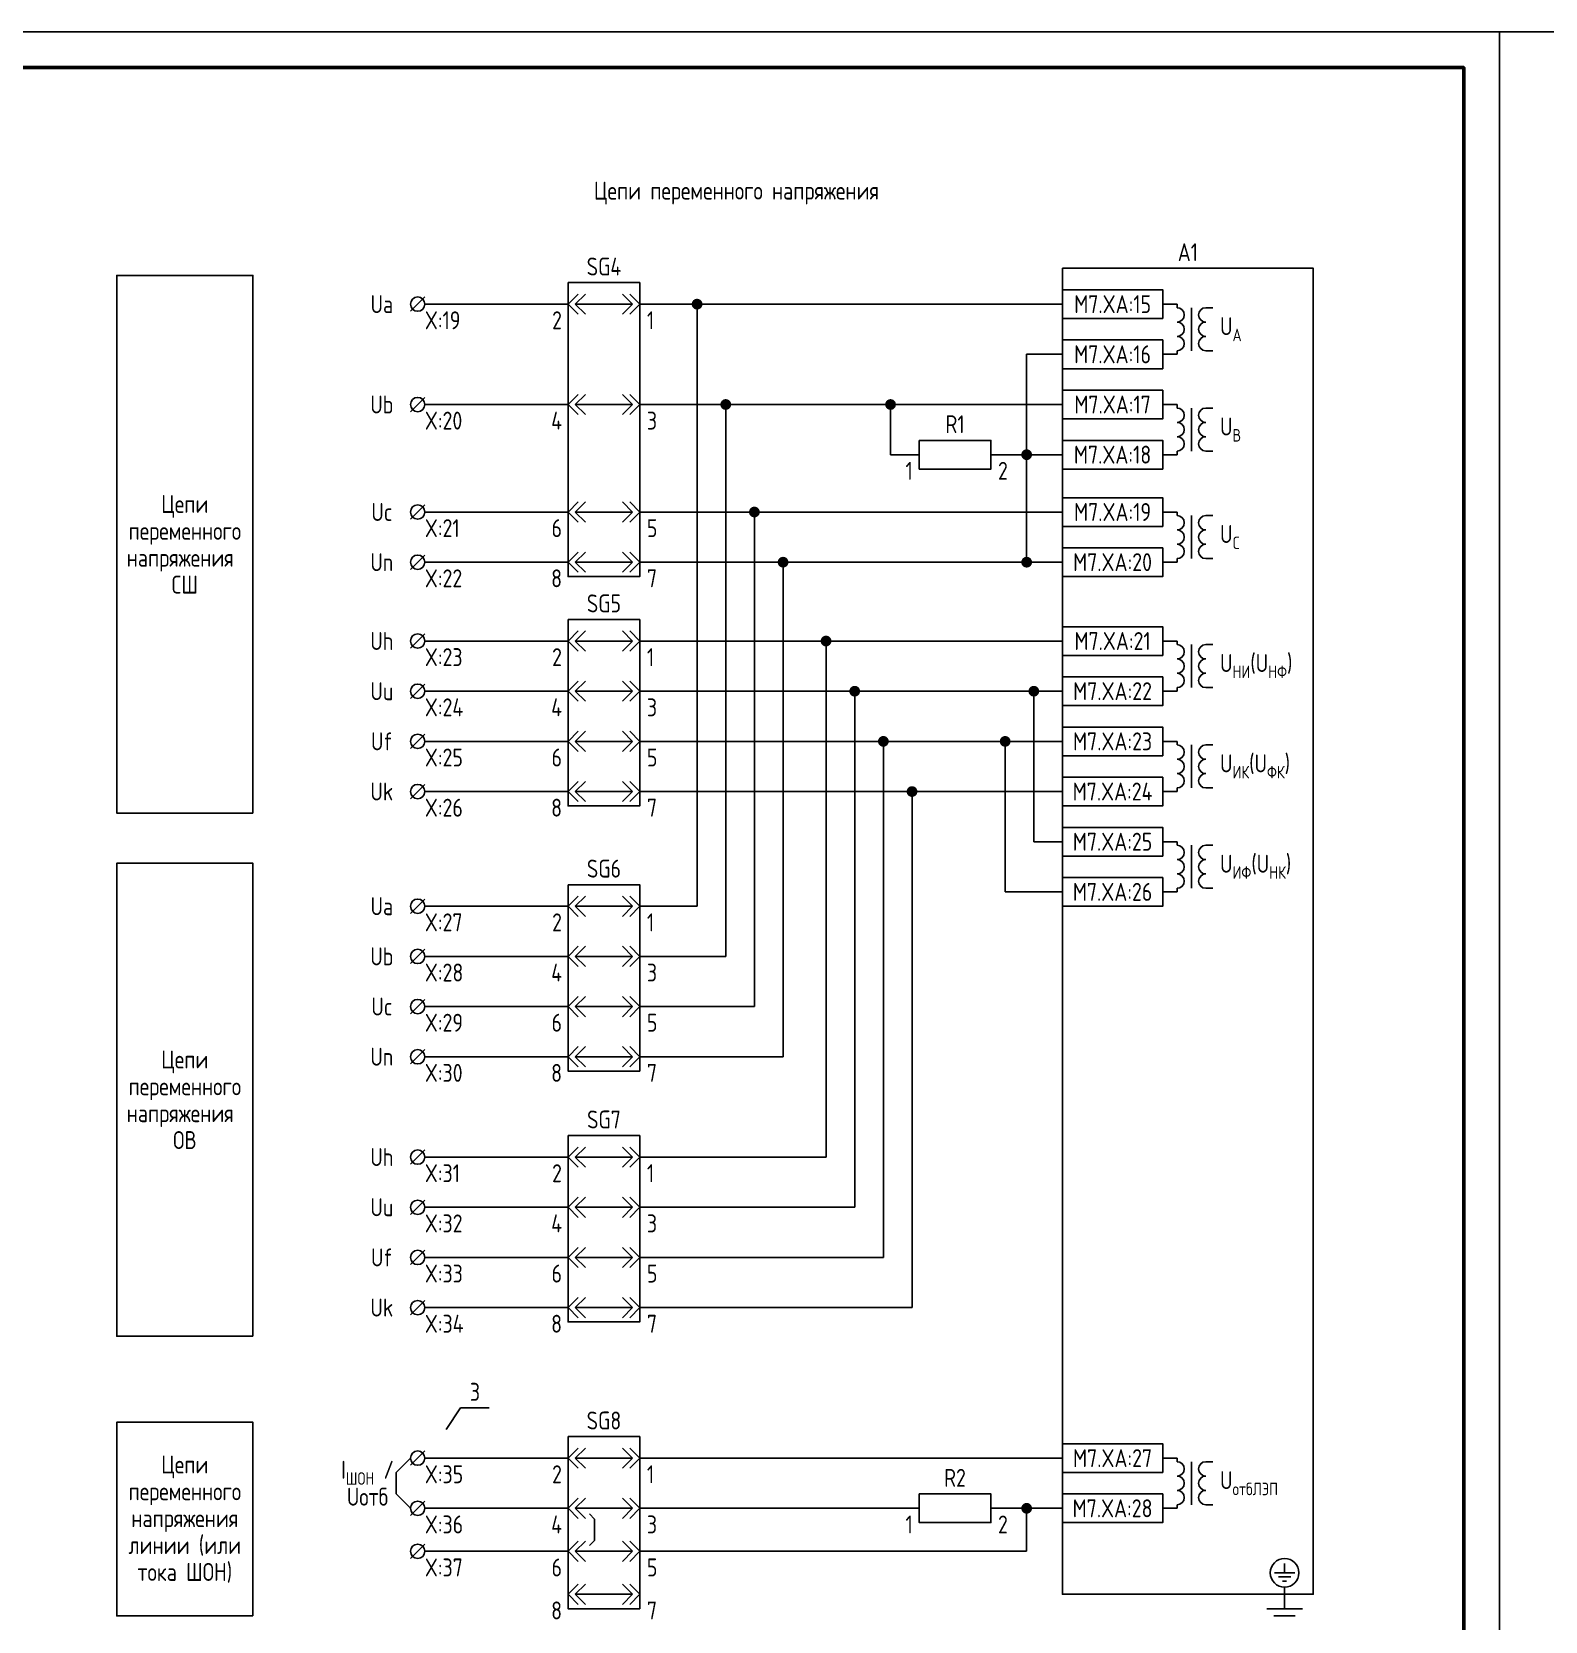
# Model space of a CAD drawing. Header units: millimetres. Extents: x -863 to 2619, y -90 to 586.
# Drawn here: x 215.1 to 426.4, y 75.2 to 297 of the extents above; entities that cross this region are included whole.
import ezdxf

# ---------------------------------------------------------------- set-up
doc = ezdxf.new("R2010")
doc.units = ezdxf.units.MM
doc.styles.add('Gost_type_A', font='GOST_0.TTF')

# ---------------------------------------------------------------- blocks, each defined once
blk = doc.blocks.new('Формат_А3')
blk.add_lwpolyline([(-420, 297), (0, 297), (0, 0), (-420, 0)], close=True)
at = {"lineweight": 50}
blk.add_lwpolyline([(-400, 292), (-5, 292), (-5, 5), (-400, 5)], close=True, dxfattribs=at)
blk = doc.blocks.new('БИ_разъем')
for p, q in [((0, 0), (1.41, 1.41)), ((0, 0), (1.41, 1.41)), ((0, 0), (1.41, -1.41)), ((0, 0), (1.41, -1.41)), ((1, 0), (2.41, 1.41)), ((1, 0), (2.41, -1.41)), ((1, 0), (9, 0)), ((9, 0), (7.59, 1.41)), ((9, 0), (7.59, -1.41)), ((10, 0), (8.59, 1.41)), ((10, 0), (8.59, 1.41)), ((10, 0), (8.59, -1.41)), ((10, 0), (8.59, -1.41))]:
    blk.add_line(p, q)
blk = doc.blocks.new('POINT')
at = {"const_width": 0.75}
blk.add_lwpolyline([(-0.375, 0, 1), (0.375, 0, 1)], format="xyb", close=True, dxfattribs=at)
blk = doc.blocks.new('БИ_перемычка')
for p, q in [((2.97, -0.79), (3.67, -1.5)), ((3.67, -1.5), (3.67, -4.5)), ((2.97, -5.21), (3.67, -4.5))]:
    blk.add_line(p, q)

msp = doc.modelspace()

# ---------------------------------------------------------------- linework, layer by layer
for p, q in [((270, 260), (268, 258)), ((270, 259), (290, 259)), ((300, 259), (359, 259)), ((308, 259), (308, 175)), ((354, 223), (354, 252)), ((354, 252), (359, 252)), ((270, 246), (268, 244)), ((270, 245), (290, 245)), ((300, 245), (359, 245)), ((312, 245), (312, 168)), ((335, 238), (335, 245)), ((335, 238), (339, 238)), ((349, 238), (359, 238)), ((270, 231), (268, 229)), ((270, 230), (290, 230)), ((300, 230), (359, 230)), ((316, 230), (316, 161)), ((270, 224), (268, 222)), ((270, 223), (290, 223)), ((300, 223), (359, 223)), ((320, 223), (320, 154)), ((270, 213), (268, 211)), ((270, 212), (290, 212)), ((300, 212), (359, 212)), ((326, 212), (326, 140)), ((270, 206), (268, 204)), ((270, 205), (290, 205)), ((300, 205), (359, 205)), ((330, 205), (330, 133)), ((270, 199), (268, 197)), ((270, 198), (290, 198)), ((300, 198), (359, 198)), ((334, 198), (334, 126)), ((270, 192), (268, 190)), ((270, 191), (290, 191)), ((300, 191), (359, 191)), ((338, 191), (338, 119)), ((270, 176), (268, 174)), ((270, 175), (290, 175)), ((300, 175), (308, 175)), ((270, 169), (268, 167)), ((270, 168), (290, 168)), ((300, 168), (312, 168)), ((270, 162), (268, 160)), ((270, 161), (290, 161)), ((300, 161), (316, 161)), ((270, 155), (268, 153)), ((270, 154), (290, 154)), ((300, 154), (320, 154)), ((270, 141), (268, 139)), ((270, 140), (290, 140)), ((300, 140), (326, 140)), ((270, 134), (268, 132)), ((270, 133), (290, 133)), ((300, 133), (330, 133)), ((270, 127), (268, 125)), ((270, 126), (290, 126)), ((300, 126), (334, 126)), ((270, 120), (268, 118)), ((270, 119), (290, 119)), ((300, 119), (338, 119)), ((273, 102), (275, 105)), ((275, 105), (279, 105)), ((268, 98), (266, 96)), ((270, 99), (268, 97)), ((270, 98), (290, 98)), ((300, 98), (359, 98)), ((266, 96), (266, 93)), ((266, 93), (268, 91)), ((270, 92), (268, 90)), ((270, 91), (290, 91)), ((300, 91), (339, 91)), ((349, 91), (359, 91)), ((354, 91), (354, 85)), ((270, 86), (268, 84)), ((270, 85), (290, 85)), ((300, 85), (354, 85))]:
    msp.add_line(p, q)
at = {"ltscale": 4}
for p, q in [((373, 259), (375, 259)), ((375, 259), (375, 258.5)), ((375, 259), (375, 258.5)), ((377, 258.5), (377, 254.5)), ((380, 258.5), (379, 258.5)), ((377, 256.5), (377, 252.5)), ((375, 252), (373, 252)), ((375, 252), (375, 252.5)), ((380, 252.5), (379, 252.5)), ((373, 245), (375, 245)), ((375, 245), (375, 244.5)), ((375, 245), (375, 244.5)), ((377, 244.5), (377, 240.5)), ((380, 244.5), (379, 244.5)), ((377, 242.5), (377, 238.5)), ((375, 238), (373, 238)), ((375, 238), (375, 238.5)), ((380, 238.5), (379, 238.5)), ((373, 230), (375, 230)), ((375, 230), (375, 229.5)), ((375, 230), (375, 229.5)), ((377, 229.5), (377, 225.5)), ((380, 229.5), (379, 229.5)), ((377, 227.5), (377, 223.5)), ((375, 223), (373, 223)), ((375, 223), (375, 223.5)), ((380, 223.5), (379, 223.5)), ((373, 212), (375, 212)), ((375, 212), (375, 211.5)), ((375, 212), (375, 211.5)), ((377, 211.5), (377, 207.5)), ((380, 211.5), (379, 211.5)), ((377, 209.5), (377, 205.5)), ((375, 205), (373, 205)), ((375, 205), (375, 205.5)), ((380, 205.5), (379, 205.5)), ((373, 198), (375, 198)), ((375, 198), (375, 197.5)), ((375, 198), (375, 197.5)), ((377, 197.5), (377, 193.5)), ((380, 197.5), (379, 197.5)), ((377, 195.5), (377, 191.5)), ((375, 191), (373, 191)), ((375, 191), (375, 191.5)), ((380, 191.5), (379, 191.5)), ((373, 98), (375, 98)), ((375, 98), (375, 97.5)), ((375, 98), (375, 97.5)), ((377, 97.5), (377, 93.5)), ((377, 95.5), (377, 91.5)), ((380, 97.5), (379, 97.5)), ((375, 91), (373, 91)), ((375, 91), (375, 91.5)), ((380, 91.5), (379, 91.5))]:
    msp.add_line(p, q, dxfattribs=at)
at = {"color": 5}
for p, q in [((355, 205), (355, 184)), ((351, 198), (351, 177)), ((355, 184), (359, 184)), ((351, 177), (359, 177))]:
    msp.add_line(p, q, dxfattribs=at)
at = {"color": 5, "ltscale": 4}
for p, q in [((373, 184), (375, 184)), ((375, 184), (375, 183.5)), ((375, 184), (375, 183.5)), ((377, 183.5), (377, 179.5)), ((380, 183.5), (379, 183.5)), ((377, 181.5), (377, 177.5)), ((375, 177), (375, 177.5)), ((380, 177.5), (379, 177.5)), ((375, 177), (373, 177))]:
    msp.add_line(p, q, dxfattribs=at)
at = {"ltscale": 4.32}
for p, q in [((390, 83.28), (390, 82)), ((391.42, 82), (388.58, 82)), ((390.85, 81.43), (389.15, 81.43)), ((390.28, 80.86), (389.72, 80.86)), ((390, 80), (390, 77)), ((392.5, 77), (387.5, 77)), ((391.5, 76), (388.5, 76))]:
    msp.add_line(p, q, dxfattribs=at)
for points in [[(359, 264), (394, 264), (394, 79), (359, 79)], [(246, 188), (227, 188), (227, 263), (246, 263)], [(290, 262), (300, 262), (300, 221), (290, 221)], [(359, 261), (373, 261), (373, 257), (359, 257)], [(359, 254), (373, 254), (373, 250), (359, 250)], [(359, 247), (373, 247), (373, 243), (359, 243)], [(339, 240), (349, 240), (349, 236), (339, 236)], [(359, 240), (373, 240), (373, 236), (359, 236)], [(359, 232), (373, 232), (373, 228), (359, 228)], [(359, 225), (373, 225), (373, 221), (359, 221)], [(290, 215), (300, 215), (300, 189), (290, 189)], [(359, 214), (373, 214), (373, 210), (359, 210)], [(359, 207), (373, 207), (373, 203), (359, 203)], [(359, 200), (373, 200), (373, 196), (359, 196)], [(359, 193), (373, 193), (373, 189), (359, 189)], [(246, 115), (227, 115), (227, 181), (246, 181)], [(290, 178), (300, 178), (300, 152), (290, 152)], [(290, 143), (300, 143), (300, 117), (290, 117)], [(246, 76), (227, 76), (227, 103), (246, 103)], [(290, 101), (300, 101), (300, 77), (290, 77)], [(359, 100), (373, 100), (373, 96), (359, 96)], [(339, 93), (349, 93), (349, 89), (339, 89)], [(359, 93), (373, 93), (373, 89), (359, 89)]]:
    msp.add_lwpolyline(points, close=True)
at = {"color": 5}
for points in [[(359, 186), (373, 186), (373, 182), (359, 182)], [(359, 179), (373, 179), (373, 175), (359, 175)]]:
    msp.add_lwpolyline(points, close=True, dxfattribs=at)
for centre, radius in [((269, 259), 1), ((269, 245), 1), ((269, 230), 1), ((269, 223), 1), ((269, 212), 1), ((269, 205), 1), ((269, 198), 1), ((269, 191), 1), ((269, 175), 1), ((269, 168), 1), ((269, 161), 1), ((269, 154), 1), ((269, 140), 1), ((269, 133), 1), ((269, 126), 1), ((269, 119), 1), ((269, 98), 1), ((269, 91), 1), ((269, 85), 1), ((390, 82), 2)]:
    msp.add_circle(centre, radius)
at = {"ltscale": 4}
for centre, start, end in [((375, 257.5), 270, 90), ((379, 257.5), 90, 270), ((379, 257.5), 90, 270), ((375, 255.5), 270, 90), ((379, 255.5), 90, 270), ((379, 255.5), 90, 270), ((375, 253.5), 270, 90), ((379, 253.5), 90, 270), ((375, 243.5), 270, 90), ((379, 243.5), 90, 270), ((379, 243.5), 90, 270), ((375, 241.5), 270, 90), ((379, 241.5), 90, 270), ((379, 241.5), 90, 270), ((375, 239.5), 270, 90), ((379, 239.5), 90, 270), ((375, 228.5), 270, 90), ((379, 228.5), 90, 270), ((379, 228.5), 90, 270), ((375, 226.5), 270, 90), ((379, 226.5), 90, 270), ((379, 226.5), 90, 270), ((375, 224.5), 270, 90), ((379, 224.5), 90, 270), ((375, 210.5), 270, 90), ((379, 210.5), 90, 270), ((379, 210.5), 90, 270), ((375, 208.5), 270, 90), ((379, 208.5), 90, 270), ((379, 208.5), 90, 270), ((375, 206.5), 270, 90), ((379, 206.5), 90, 270), ((375, 196.5), 270, 90), ((379, 196.5), 90, 270), ((379, 196.5), 90, 270), ((375, 194.5), 270, 90), ((379, 194.5), 90, 270), ((379, 194.5), 90, 270), ((375, 192.5), 270, 90), ((379, 192.5), 90, 270), ((375, 96.5), 270, 90), ((375, 94.5), 270, 90), ((379, 96.5), 90, 270), ((379, 96.5), 90, 270), ((379, 94.5), 90, 270), ((379, 94.5), 90, 270), ((375, 92.5), 270, 90), ((379, 92.5), 90, 270)]:
    msp.add_arc(centre, 1, start, end, dxfattribs=at)
at = {"color": 5, "ltscale": 4}
for centre, start, end in [((375, 182.5), 270, 90), ((379, 182.5), 90, 270), ((379, 182.5), 90, 270), ((375, 180.5), 270, 90), ((379, 180.5), 90, 270), ((379, 180.5), 90, 270), ((375, 178.5), 270, 90), ((379, 178.5), 90, 270)]:
    msp.add_arc(centre, 1, start, end, dxfattribs=at)

# ---------------------------------------------------------------- block references
at = {"color": 1}
for name, p in [('Формат_А3', (420, 0)), ('Формат_А3', (840, 0)), ('POINT', (355, 205)), ('POINT', (351, 198))]:
    msp.add_blockref(name, p, dxfattribs=at)
for name, p in [('БИ_разъем', (290, 259)), ('POINT', (308, 259)), ('БИ_разъем', (290, 245)), ('POINT', (312, 245)), ('POINT', (335, 245)), ('POINT', (354, 238)), ('БИ_разъем', (290, 230)), ('POINT', (316, 230)), ('БИ_разъем', (290, 223)), ('POINT', (320, 223)), ('POINT', (354, 223)), ('БИ_разъем', (290, 212)), ('POINT', (326, 212)), ('БИ_разъем', (290, 205)), ('POINT', (330, 205)), ('БИ_разъем', (290, 198)), ('POINT', (334, 198)), ('БИ_разъем', (290, 191)), ('POINT', (338, 191)), ('БИ_разъем', (290, 175)), ('БИ_разъем', (290, 168)), ('БИ_разъем', (290, 161)), ('БИ_разъем', (290, 154)), ('БИ_разъем', (290, 140)), ('БИ_разъем', (290, 133)), ('БИ_разъем', (290, 126)), ('БИ_разъем', (290, 119)), ('БИ_разъем', (290, 98)), ('БИ_разъем', (290, 91)), ('POINT', (354, 91)), ('БИ_перемычка', (290, 91)), ('БИ_разъем', (290, 85)), ('БИ_разъем', (290, 79))]:
    msp.add_blockref(name, p)

# ---------------------------------------------------------------- texts
at = {"char_height": 2.5, "line_spacing_factor": 0.9, "style": 'Gost_type_A'}
for s, insert, width, attachment_point in [('Цепи переменного напряжения', (313.5, 274.5), 119, 5), ('A1', (376.5, 265), 35, 8), ('SG4', (295, 263), 10, 8), ('Ua', (264, 259), 6, 5), ('X:19', (270, 258), 8, 1), ('{\\T0.9;2}', (289, 258), 5, 3), ('{\\T0.9;1}', (301, 258), 5, 1), ('Ub', (264, 245), 6, 5), ('X:20', (270, 244), 8, 1), ('{\\T0.9;4}', (289, 244), 5, 3), ('{\\T0.9;3}', (301, 244), 5, 1), ('R1', (344, 241), 10, 8), ('{\\T0.9;1}', (338, 237), 5, 3), ('{\\T0.9;2}', (350, 237), 5, 1), ('Цепи переменного напряжения  СШ', (236.5, 225.5), 19, 5), ('Uc', (264, 230), 6, 5), ('X:21', (270, 229), 8, 1), ('{\\T0.9;6}', (289, 229), 5, 3), ('{\\T0.9;5}', (301, 229), 5, 1), ('Un', (264, 223), 6, 5), ('X:22', (270, 222), 8, 1), ('{\\T0.9;8}', (289, 222), 5, 3), ('{\\T0.9;7}', (301, 222), 5, 1), ('SG5', (295, 216), 10, 8), ('Uh', (264, 212), 6, 5), ('X:23', (270, 211), 8, 1), ('{\\T0.9;2}', (289, 211), 5, 3), ('{\\T0.9;1}', (301, 211), 5, 1), ('Uu', (264, 205), 6, 5), ('X:24', (270, 204), 8, 1), ('{\\T0.9;4}', (289, 204), 5, 3), ('{\\T0.9;3}', (301, 204), 5, 1), ('Uf', (264, 198), 6, 5), ('X:25', (270, 197), 8, 1), ('{\\T0.9;6}', (289, 197), 5, 3), ('{\\T0.9;5}', (301, 197), 5, 1), ('Uk', (264, 191), 6, 5), ('X:26', (270, 190), 8, 1), ('{\\T0.9;8}', (289, 190), 5, 3), ('{\\T0.9;7}', (301, 190), 5, 1), ('SG6', (295, 179), 10, 8), ('Ua', (264, 175), 6, 5), ('X:27', (270, 174), 8, 1), ('{\\T0.9;2}', (289, 174), 5, 3), ('{\\T0.9;1}', (301, 174), 5, 1), ('Ub', (264, 168), 6, 5), ('X:28', (270, 167), 8, 1), ('{\\T0.9;4}', (289, 167), 5, 3), ('{\\T0.9;3}', (301, 167), 5, 1), ('Uc', (264, 161), 6, 5), ('X:29', (270, 160), 8, 1), ('{\\T0.9;6}', (289, 160), 5, 3), ('{\\T0.9;5}', (301, 160), 5, 1), ('Un', (264, 154), 6, 5), ('Цепи переменного напряжения  ОВ', (236.5, 148), 19, 5), ('X:30', (270, 153), 8, 1), ('{\\T0.9;8}', (289, 153), 5, 3), ('{\\T0.9;7}', (301, 153), 5, 1), ('SG7', (295, 144), 10, 8), ('Uh', (264, 140), 6, 5), ('X:31', (270, 139), 8, 1), ('{\\T0.9;2}', (289, 139), 5, 3), ('{\\T0.9;1}', (301, 139), 5, 1), ('Uu', (264, 133), 6, 5), ('X:32', (270, 132), 8, 1), ('{\\T0.9;4}', (289, 132), 5, 3), ('{\\T0.9;3}', (301, 132), 5, 1), ('Uf', (264, 126), 6, 5), ('X:33', (270, 125), 8, 1), ('{\\T0.9;6}', (289, 125), 5, 3), ('{\\T0.9;5}', (301, 125), 5, 1), ('Uk', (264, 119), 6, 5), ('X:34', (270, 118), 8, 1), ('{\\T0.9;8}', (289, 118), 5, 3), ('{\\T0.9;7}', (301, 118), 5, 1), ('3', (277, 106), 4, 8), ('SG8', (295, 102), 10, 8), ('Цепи переменного напряжения линии (или тока ШОН)', (236.5, 89.5), 19, 5), ('\\A1;I{\\H0.7x;\\S^ ШОН;} / \\PUотб', (262, 94.5), 12, 5), ('X:35', (270, 97), 8, 1), ('{\\T0.9;2}', (289, 97), 5, 3), ('{\\T0.9;1}', (301, 97), 5, 1), ('R2', (344, 94), 10, 8), ('X:36', (270, 90), 8, 1), ('{\\T0.9;4}', (289, 90), 5, 3), ('{\\T0.9;3}', (301, 90), 5, 1), ('{\\T0.9;1}', (338, 90), 5, 3), ('{\\T0.9;2}', (350, 90), 5, 1), ('X:37', (270, 84), 8, 1), ('{\\T0.9;6}', (289, 84), 5, 3), ('{\\T0.9;5}', (301, 84), 5, 1), ('{\\T0.9;8}', (289, 78), 5, 3), ('{\\T0.9;7}', (301, 78), 5, 1)]:
    msp.add_mtext(s, dxfattribs=dict(at, insert=insert, width=width, attachment_point=attachment_point))
at = {"char_height": 2.5, "style": 'Gost_type_A'}
for s, insert, width, attachment_point in [('M7.XA:15', (366, 259), 14, 5), ('\\A1;U{\\H0.7x;\\S^ A;}', (381, 255.5), 12, 4), ('M7.XA:16', (365.99, 252), 14.018, 5), ('M7.XA:17', (365.99, 245), 14.018, 5), ('\\A1;U{\\H0.7x;\\S^ B;}', (381, 241.5), 12, 4), ('M7.XA:18', (365.99, 238), 14.018, 5), ('M7.XA:19', (365.99, 230), 14.018, 5), ('\\A1;U{\\H0.7x;\\S^ C;}', (381, 226.5), 12, 4), ('M7.XA:20', (365.99, 223), 14.018, 5), ('M7.XA:21', (365.99, 212), 14.018, 5), ('\\A1;U{\\H0.7x;\\S^ НИ;}(U{\\H0.7x;\\S^ НФ;})', (381, 208.5), 12, 4), ('M7.XA:22', (365.99, 205), 14.018, 5), ('M7.XA:23', (365.99, 198), 14.018, 5), ('\\A1;U{\\H0.7x;\\S^ ИК;}(U{\\H0.7x;\\S^ ФК;})', (381, 194.5), 12, 4), ('M7.XA:24', (365.99, 191), 14.018, 5), ('M7.XA:27', (365.99, 98), 14.018, 5), ('\\A1;U{\\H0.7x;\\S^ отбЛЭП;}', (381, 94.5), 12, 4), ('M7.XA:28', (365.99, 91), 14.018, 5)]:
    msp.add_mtext(s, dxfattribs=dict(at, insert=insert, width=width, attachment_point=attachment_point))
at = {"color": 5, "char_height": 2.5, "style": 'Gost_type_A'}
for s, insert, width, attachment_point in [('M7.XA:25', (365.99, 184), 14.018, 5), ('\\A1;U{\\H0.7x;\\S^ ИФ;}(U{\\H0.7x;\\S^ НК;})', (381, 180.5), 12, 4), ('M7.XA:26', (365.99, 177), 14.018, 5)]:
    msp.add_mtext(s, dxfattribs=dict(at, insert=insert, width=width, attachment_point=attachment_point))

doc.saveas('drawing.dxf')
